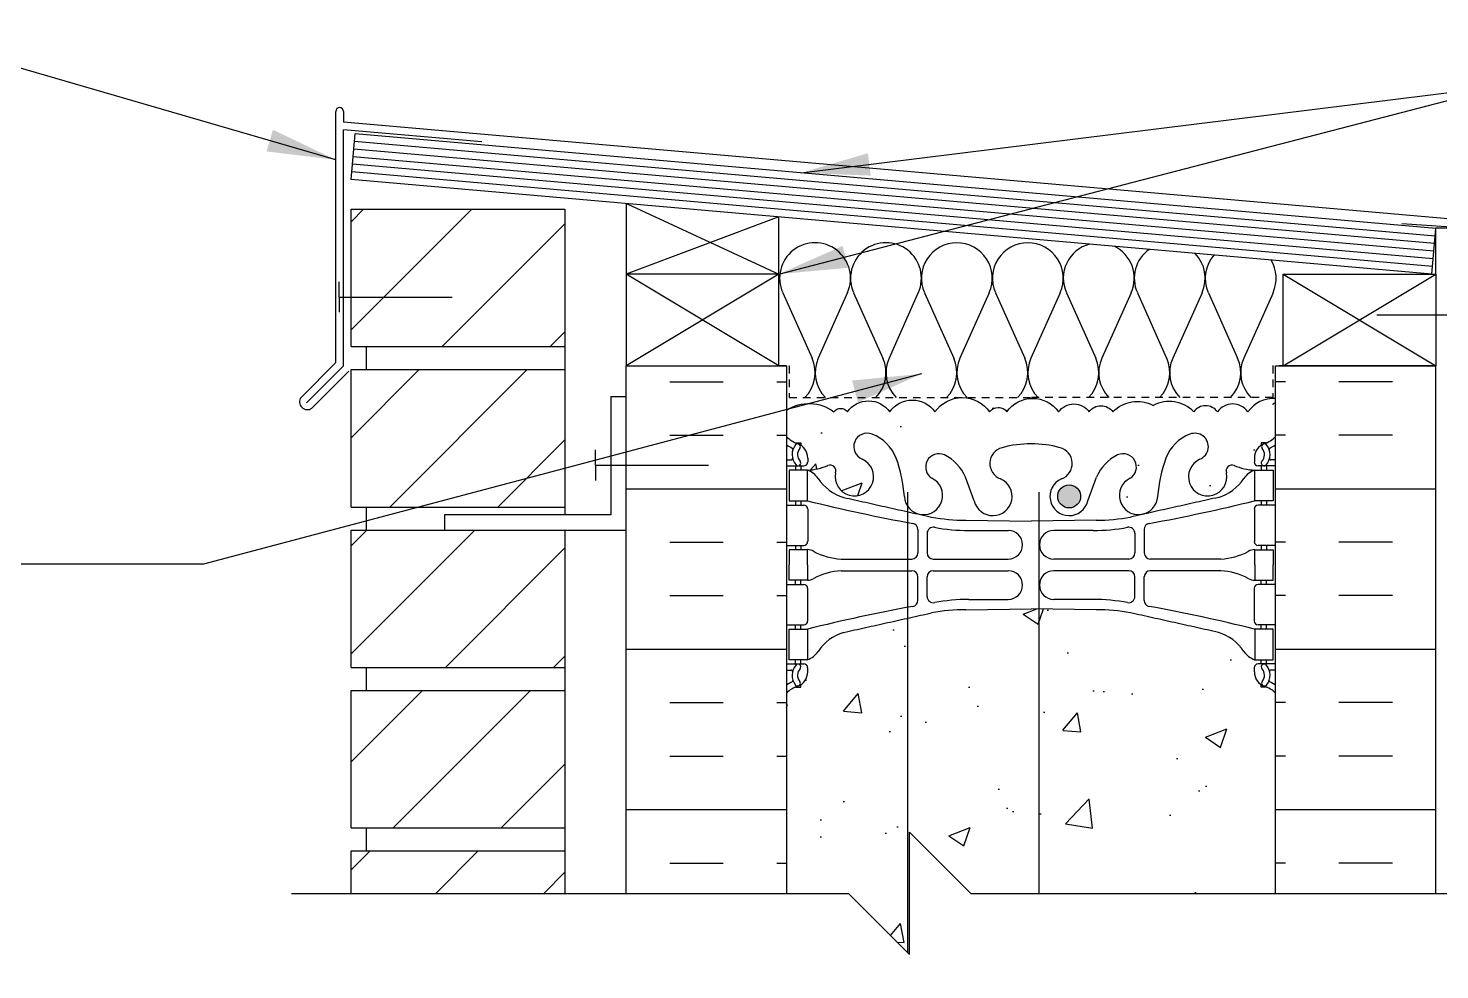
# Model space of a CAD drawing. Header units: inches. Extents: x 245.5 to 299.6, y 53.1 to 128.4.
# Drawn here: x 257.96 to 281.06, y 112.65 to 128.05 of the extents above; entities that cross this region are included whole.
import ezdxf

# ---------------------------------------------------------------- set-up
doc = ezdxf.new("R2010")
doc.units = ezdxf.units.IN
doc.header["$MEASUREMENT"] = 0
doc.linetypes.add('DASHED2', pattern=[0.375, 0.25, -0.125])
for name, color, linetype in [('HATCH', 12, 'Continuous'), ('line25', 2, 'Continuous'), ('LINE3', 3, 'Continuous'), ('LINE50', 5, 'Continuous'), ('LINE9', 9, 'Continuous'), ('TEXT', 4, 'Continuous'), ('Web_Edge', 9, 'Continuous')]:
    doc.layers.add(name, color=color, linetype=linetype)
doc.styles.add('DIM', font='romans.shx', dxfattribs={"width": 0.7})
doc.dimstyles.new('ext_12', dxfattribs={"dimscale": 12, "dimtxt": 0.09375, "dimasz": 0.09375, "dimexe": 0.09375, "dimexo": 0.0625, "dimgap": 0.0625, "dimtad": 1, "dimdec": 1, "dimzin": 3, "dimdsep": 46, "dimlunit": 4, "dimtxsty": 'DIM', "dimcen": 0.09, "dimdle": 0.09375, "dimclrt": 4, "dimadec": 0, "dimazin": 0, "dimtfac": 1, "dimtdec": 1, "dimtmove": 2, "dimatfit": 3, "dimfxl": 1, "dimfrac": 2, "dimtolj": 1, "dimtzin": 0, "dimarcsym": 0})
pattern_1 = [(50, (0, 0), (3.5863, -0.31376), [0.375, -4.125]), (355, (0, 0), (-0.693757, 3.76096), [0.3, -3.3]), (100.4514, (0.299, -0.026), (2.892544, 3.4472), [0.3187, -3.50571]), (46.1842, (0, 1), (5.336207, -0.827596), [0.5625, -6.1875]), (96.6356, (0.4447, 0.931), (4.67331, 4.87059), [0.47805, -5.25857]), (351.1842, (0, 1), (4.67331, 4.87059), [0.45, -4.95]), (21, (0.5, 0.75), (2.984535, -2.013094), [0.375, -4.125]), (326, (0.5, 0.75), (1.216577, 3.62575), [0.3, -3.3]), (71.4514, (0.7487, 0.5822), (4.201112, 1.612656), [0.3187, -3.50571]), (37.5, (0, 0), (0.0607993, 1.6644693), [0, -3.26, 0, -3.35, 0, -3.3125]), (7.5, (0, 0), (1.315348, 1.972059), [0, -1.91, 0, -3.185, 0, -1.2625]), (327.5, (-1.115, 0), (2.669112, -0.1127744), [0, -1.25, 0, -3.9, 0, -5.175]), (317.5, (-1.615, 0), (2.915931, 0.500525), [0, -1.625, 0, -2.59, 0, -3.675])]

msp = doc.modelspace()

# ---------------------------------------------------------------- hatches: boundary and pattern name
at = {"layer": 'HATCH'}
h = msp.add_hatch(dxfattribs=at)
h.set_pattern_fill('ANSI31', color=256, scale=10, style=0)
h.set_pattern_definition([(45, (265.1933, 105.6196), (-0.883883, 0.883883), [])])
h.paths.add_polyline_path([(266.746, 104.774), (266.746, 107.024), (263.246, 107.024), (263.246, 104.774)])
h.paths.add_polyline_path([(266.746, 107.399), (266.746, 109.649), (263.246, 109.649), (263.246, 107.399)])
h.paths.add_polyline_path([(266.746, 110.024), (266.746, 111.396), (263.246, 111.396), (263.246, 110.024)])
h.paths.add_polyline_path([(263.246, 114.591), (263.246, 113.896), (266.746, 113.896), (266.746, 114.591)])
h.paths.add_polyline_path([(266.746, 114.966), (266.746, 117.216), (263.246, 117.216), (263.246, 114.966)])
h.paths.add_polyline_path([(266.746, 117.591), (266.746, 119.841), (264.773, 119.841), (263.246, 119.841), (263.246, 117.591)])
h.paths.add_polyline_path([(266.746, 120.216), (266.746, 122.466), (263.246, 122.466), (263.246, 120.216)])
h.paths.add_polyline_path([(263.246, 125.091), (263.246, 122.841), (266.746, 122.841), (266.746, 125.091)])
h.paths.add_polyline_path([(266.746, 81.149), (266.746, 83.399), (263.246, 83.399), (263.246, 81.149)])
h.paths.add_polyline_path([(263.246, 86.024), (263.246, 83.774), (266.746, 83.774), (266.746, 86.024)])
h.paths.add_polyline_path([(266.686, 86.399), (266.746, 86.459), (266.746, 88.649), (263.279, 88.649), (263.246, 88.616), (263.246, 86.399)])
h.paths.add_polyline_path([(266.746, 89.024), (266.746, 91.274), (263.246, 91.274), (263.246, 89.024)])
h.paths.add_polyline_path([(266.746, 91.649), (266.746, 93.899), (263.246, 93.899), (263.246, 91.649)])
h.paths.add_polyline_path([(263.246, 94.274), (266.746, 94.274), (266.746, 96.524), (263.246, 96.524)])
h.paths.add_polyline_path([(266.746, 96.899), (266.746, 99.149), (263.246, 99.149), (263.246, 96.899)])
h.paths.add_polyline_path([(263.246, 101.774), (263.246, 99.524), (266.746, 99.524), (266.746, 101.774)])
h.paths.add_polyline_path([(266.746, 102.149), (266.746, 104.399), (263.246, 104.399), (263.246, 102.149)])
h.paths.add_polyline_path([(263.246, 75.524), (263.246, 75.396), (266.746, 75.396), (266.746, 75.524)])
h.paths.add_polyline_path([(266.746, 75.899), (266.746, 78.149), (263.246, 78.149), (263.246, 75.899)])
h.paths.add_polyline_path([(266.746, 78.524), (266.746, 80.774), (263.246, 80.774), (263.246, 78.524)])
h = msp.add_hatch(dxfattribs=at)
h.set_pattern_fill('INSUL', color=256, scale=7, style=0)
h.set_pattern_definition([(0, (-2655.7906, -291.6097), (0, 2.625), []), (0, (-2655.7906, -290.7347), (0, 2.625), [0.875, -0.875]), (0, (-2655.7906, -289.8597), (0, 2.625), [0.875, -0.875])])
h.paths.add_polyline_path([(270.371, 122.528), (267.746, 122.528), (267.746, 113.903), (270.371, 113.903)])
h = msp.add_hatch(dxfattribs=at)
h.set_pattern_fill('INSUL', color=256, scale=7, style=0)
h.set_pattern_definition([(180, (3204.5326, -291.6097), (0, 2.625), []), (180, (3204.5326, -290.7347), (0, 2.625), [0.875, -0.875]), (180, (3204.5326, -289.8597), (0, 2.625), [0.875, -0.875])])
h.paths.add_polyline_path([(280.996, 122.528), (278.371, 122.528), (278.371, 113.903), (280.996, 113.903)])
h = msp.add_hatch(dxfattribs=at)
h.set_pattern_fill('AR-CONC', color=256, scale=0.5)
h.set_pattern_definition(pattern_1)
h.paths.add_polyline_path([(274.171, 100.95), (274.171, 100.985, 0.390098), (273.988, 101.184), (271.196, 101.333, 0.438748), (270.871, 101.035), (270.871, 100.9, 0.438748), (271.196, 100.601), (273.988, 100.751, 0.390098)])
h.paths.add_polyline_path([(277.871, 101.035, 0.438748), (277.546, 101.333), (274.754, 101.184, 0.390098), (274.571, 100.985), (274.571, 100.95, 0.390098), (274.754, 100.751), (277.546, 100.601, 0.438748), (277.871, 100.9)])
h.paths.add_polyline_path([(277.871, 100.108, 0.390098), (277.596, 100.407), (274.388, 100.591, 0.020761), (274.371, 100.592, 0.020761), (274.354, 100.591), (271.146, 100.407, 0.390098), (270.871, 100.108), (270.871, 99.547), (270.771, 99.547, -0.414214), (270.721, 99.497), (270.571, 99.497), (270.541, 99.467), (270.451, 99.467), (270.418, 99.501), (270.371, 99.501), (270.371, 99.366, -0.357642), (271.392, 99.05, -0.520567), (271.943, 99.168, -0.520567), (272.994, 99.168, -0.520567), (273.214, 99.168, -0.520567), (273.611, 99.168, -0.520567), (274.265, 99.168, -0.520567), (274.647, 99.168, -0.520567), (275.168, 99.168, -0.520567), (275.67, 99.168, -0.202806), (275.871, 99.294, -0.202806), (276.072, 99.168, -0.520567), (276.574, 99.168, -0.520567), (277.095, 99.168, -0.520567), (277.477, 99.168, -0.520567), (278.131, 99.168, -0.290815), (278.371, 99.267), (278.371, 99.501), (278.324, 99.501), (278.291, 99.467), (278.201, 99.467), (278.171, 99.497), (278.021, 99.497, -0.414214), (277.971, 99.547), (277.871, 99.547)])
h.paths.add_polyline_path([(278.371, 95.146), (280.371, 97.146), (292.68, 97.146), (294.084, 96.156), (294.084, 93.396), (293.724, 93.396), (293.724, 91.896), (295.974, 91.896), (297.267, 91.896), (297.267, 93.396), (296.267, 94.396), (297.864, 94.396), (297.864, 94.798), (297.267, 95.396), (297.267, 99.146), (278.371, 99.146), (278.371, 99.267, 0.290815), (278.131, 99.168, 0.520567), (277.477, 99.168, 0.520567), (277.095, 99.168, 0.520567), (276.574, 99.168, 0.520567), (276.072, 99.168, 0.202806), (275.871, 99.294, 0.202806), (275.67, 99.168, 0.520567), (275.168, 99.168, 0.520567), (274.647, 99.168, 0.520567), (274.265, 99.168, 0.520567), (273.611, 99.168, 0.520567), (273.214, 99.168, 0.520567), (272.994, 99.168, 0.520567), (271.943, 99.168, 0.520567), (271.392, 99.05, 0.357642), (270.371, 99.366), (270.371, 98.751), (270.736, 98.751), (270.736, 97.551), (270.371, 97.551), (270.371, 96.801), (270.736, 96.801), (270.736, 95.601), (270.371, 95.601), (270.371, 94.851), (270.736, 94.851), (270.736, 93.771), (270.371, 93.771), (270.371, 93.021), (270.736, 93.021), (270.736, 91.941), (270.371, 91.941), (270.371, 91.191), (270.736, 91.191), (270.736, 89.991), (270.371, 89.991), (270.371, 89.241), (270.736, 89.241), (270.736, 88.771, -0.305478), (271.079, 88.644, -0.520567), (271.58, 88.644, -0.520567), (272.102, 88.644, -0.520567), (272.484, 88.644, -0.520567), (273.138, 88.644, -0.520567), (273.534, 88.644, -0.520567), (273.755, 88.644, -0.520567), (274.805, 88.644, -0.520567), (275.356, 88.527, -0.257048), (275.871, 88.842, -0.257048), (276.386, 88.527, -0.520567), (276.937, 88.644, -0.520567), (277.987, 88.644, -0.053186), (278.006, 88.666), (278.006, 89.241), (278.371, 89.241), (278.371, 89.646)])
h.paths.add_polyline_path([(277.871, 88.177), (277.971, 88.177, -0.327813), (278.006, 88.225), (278.006, 88.666, 0.053186), (277.987, 88.644, 0.520567), (276.937, 88.644, 0.520567), (276.386, 88.527, 0.257048), (275.871, 88.842, 0.257048), (275.356, 88.527, 0.520567), (274.805, 88.644, 0.520567), (273.755, 88.644, 0.520567), (273.534, 88.644, 0.520567), (273.138, 88.644, 0.520567), (272.484, 88.644, 0.520567), (272.102, 88.644, 0.520567), (271.58, 88.644, 0.520567), (271.079, 88.644, 0.305478), (270.736, 88.771), (270.736, 88.225, -0.327813), (270.771, 88.177), (270.871, 88.177), (270.871, 87.616, 0.390098), (271.146, 87.317), (274.354, 87.134, 0.020761), (274.371, 87.133, 0.020761), (274.388, 87.134), (277.596, 87.317, 0.390098), (277.871, 87.616)])
h.paths.add_polyline_path([(273.988, 86.974), (271.196, 87.123, 0.438748), (270.871, 86.824), (270.871, 86.69, 0.438748), (271.196, 86.391), (273.988, 86.54, 0.390098), (274.171, 86.74), (274.171, 86.775, 0.390098)])
h.paths.add_polyline_path([(277.134, 120.999, 2.087231), (277.568, 120.774, -0.638777), (277.693, 120.898, 0.087457), (278.03, 120.819), (278.135, 120.819), (278.135, 120.889), (278.087, 120.889, -0.414214), (278.025, 120.952), (278.025, 121.019, -0.249069), (278.135, 121.226), (278.135, 121.268), (278.225, 121.268, 0.088416), (278.371, 121.365), (278.371, 121.993, 0.259173), (277.92, 121.774, 0.520567), (277.42, 121.774, 0.520567), (277.033, 121.774, 0.336749), (276.371, 121.879, 0.336749), (275.709, 121.774, 0.520567), (275.322, 121.774, 0.520567), (274.822, 121.774, 0.520567), (273.976, 121.774, 0.520567), (273.694, 121.774, 0.520567), (272.799, 121.774, 0.520567), (272.059, 121.774, 0.520567), (271.366, 121.774, 0.520567), (271.146, 121.774, 0.321585), (270.371, 121.799), (270.371, 121.365, 0.088416), (270.517, 121.268), (270.607, 121.268), (270.607, 121.226, -0.249069), (270.717, 121.019), (270.717, 120.952, -0.414214), (270.654, 120.889), (270.607, 120.889), (270.607, 120.819), (270.712, 120.819, 0.087457), (271.049, 120.898, -0.638777), (271.174, 120.774, 2.087231), (271.608, 120.999, -1), (271.771, 121.408, -0.21345), (272.164, 121.019, -0.068226), (272.299, 120.391, 1.753171), (272.75, 120.687, -0.940793), (272.954, 121.071, -0.173075), (273.3, 120.704), (273.442, 120.317, 1.612474), (273.874, 120.677, -0.734872), (273.897, 121.188, -0.068475), (274.371, 121.25, -0.068475), (274.845, 121.188, -0.734872), (274.868, 120.677, 1.612474), (275.3, 120.317), (275.442, 120.704, -0.173075), (275.788, 121.071, -0.940793), (275.992, 120.687, 1.753171), (276.443, 120.391, -0.068226), (276.578, 121.019, -0.21345), (276.971, 121.408, -1)])
h = msp.add_hatch(dxfattribs=at)
h.set_pattern_fill('AR-CONC', color=256, scale=0.5)
h.set_pattern_definition(pattern_1)
edge = h.paths.add_edge_path()
edge.add_arc((278.025, 116.812), 0.5, 46.2109, 66.4218)
edge.add_line((278.225, 117.27), (278.135, 117.27))
edge.add_line((278.135, 117.27), (278.135, 117.312))
edge.add_arc((278.275, 117.519), 0.25, 180, 235.9442, ccw=False)
edge.add_line((278.025, 117.519), (278.025, 117.587))
edge.add_arc((278.087, 117.587), 0.0625, 90, 180, ccw=False)
edge.add_line((278.087, 117.649), (278.135, 117.649))
edge.add_line((278.135, 117.649), (278.135, 117.719))
edge.add_line((278.135, 117.719), (278.03, 117.719))
edge.add_arc((278.152, 118.062), 0.364, 214.9775, 250.3387, ccw=False)
edge.add_arc((277.229, 117.451), 0.743, 32.7919, 73.8107)
edge.add_spline(control_points=[(277.437, 118.165), (275.999, 118.485)], knot_values=[0, 0, 1, 1], degree=1, periodic=0)
edge.add_arc((275.443, 115.553), 2.984, 79.2546, 90.0995)
edge.add_line((275.438, 118.537), (274.371, 118.553))
edge.add_line((274.371, 118.553), (273.304, 118.537))
edge.add_arc((273.299, 115.553), 2.984, 89.9005, 100.7454)
edge.add_spline(control_points=[(272.743, 118.485), (271.305, 118.165)], knot_values=[0, 0, 1, 1], degree=1, periodic=0)
edge.add_arc((271.513, 117.451), 0.743, 106.1893, 147.2081)
edge.add_arc((270.59, 118.062), 0.364, 289.6613, 325.0225, ccw=False)
edge.add_line((270.712, 117.719), (270.607, 117.719))
edge.add_line((270.607, 117.719), (270.607, 117.649))
edge.add_line((270.607, 117.649), (270.654, 117.649))
edge.add_arc((270.654, 117.587), 0.0625, 0, 90, ccw=False)
edge.add_line((270.717, 117.587), (270.717, 117.519))
edge.add_arc((270.467, 117.519), 0.25, 304.0558, 360, ccw=False)
edge.add_line((270.607, 117.312), (270.607, 117.27))
edge.add_line((270.607, 117.27), (270.517, 117.27))
edge.add_arc((270.717, 116.812), 0.5, 113.5782, 133.7891)
edge.add_line((270.371, 117.173), (270.371, 113.896))
edge.add_line((270.371, 113.896), (271.385, 113.896))
edge.add_line((271.385, 113.896), (272.385, 112.896))
edge.add_line((272.385, 112.896), (272.385, 114.896))
edge.add_line((272.385, 114.896), (273.385, 113.896))
edge.add_line((273.385, 113.896), (278.371, 113.896))
edge.add_line((278.371, 113.896), (278.371, 117.173))
edge = h.paths.add_edge_path()
edge.add_line((278.371, 111.396), (273.385, 111.396))
edge.add_line((273.385, 111.396), (272.385, 112.396))
edge.add_line((272.385, 112.396), (272.385, 110.396))
edge.add_line((272.385, 110.396), (271.385, 111.396))
edge.add_line((271.385, 111.396), (270.371, 111.396))
edge.add_line((270.371, 111.396), (270.371, 108.622))
edge.add_arc((270.717, 108.983), 0.5, 226.2109, 246.4218)
edge.add_line((270.517, 108.525), (270.607, 108.525))
edge.add_line((270.607, 108.525), (270.607, 108.483))
edge.add_arc((270.467, 108.276), 0.25, 0, 55.9442, ccw=False)
edge.add_line((270.717, 108.276), (270.717, 108.209))
edge.add_arc((270.654, 108.209), 0.0625, -90, 0, ccw=False)
edge.add_line((270.654, 108.146), (270.607, 108.146))
edge.add_line((270.607, 108.146), (270.607, 108.076))
edge.add_line((270.607, 108.076), (270.712, 108.076))
edge.add_arc((270.59, 107.734), 0.364, 34.9775, 70.3387, ccw=False)
edge.add_arc((271.513, 108.345), 0.743, 212.7919, 253.8107)
edge.add_spline(control_points=[(271.305, 107.631), (272.743, 107.31)], knot_values=[0, 0, 1, 1], degree=1, periodic=0)
edge.add_arc((273.299, 110.242), 2.984, 259.2546, 270.0995)
edge.add_line((273.304, 107.258), (274.371, 107.242))
edge.add_line((274.371, 107.242), (275.438, 107.258))
edge.add_arc((275.443, 110.242), 2.984, 269.9005, 280.7454)
edge.add_spline(control_points=[(275.999, 107.31), (277.437, 107.631)], knot_values=[0, 0, 1, 1], degree=1, periodic=0)
edge.add_arc((277.229, 108.345), 0.743, 286.1893, 327.2081)
edge.add_arc((278.152, 107.734), 0.364, 109.6613, 145.0225, ccw=False)
edge.add_line((278.03, 108.076), (278.135, 108.076))
edge.add_line((278.135, 108.076), (278.135, 108.146))
edge.add_line((278.135, 108.146), (278.087, 108.146))
edge.add_arc((278.087, 108.209), 0.0625, 180, 270, ccw=False)
edge.add_line((278.025, 108.209), (278.025, 108.276))
edge.add_arc((278.275, 108.276), 0.25, 124.0558, 180, ccw=False)
edge.add_line((278.135, 108.483), (278.135, 108.525))
edge.add_line((278.135, 108.525), (278.225, 108.525))
edge.add_arc((278.025, 108.983), 0.5, 293.5782, 313.7891)
edge.add_line((278.371, 108.622), (278.371, 111.396))
h.paths.add_polyline_path([(273.988, 101.184), (271.196, 101.333, 0.438748), (270.871, 101.035), (270.871, 100.9, 0.438748), (271.196, 100.601), (273.988, 100.751, 0.390098), (274.171, 100.95), (274.171, 100.985, 0.390098)])
h.paths.add_polyline_path([(277.871, 101.035, 0.438748), (277.546, 101.333), (274.754, 101.184, 0.390098), (274.571, 100.985), (274.571, 100.95, 0.390098), (274.754, 100.751), (277.546, 100.601, 0.438748), (277.871, 100.9)])
h.paths.add_polyline_path([(278.371, 104.43, 0.088416), (278.225, 104.527), (278.135, 104.527), (278.135, 104.569, -0.249069), (278.025, 104.776), (278.025, 104.844, -0.414214), (278.087, 104.906), (278.135, 104.906), (278.135, 104.976), (278.03, 104.976, 0.087457), (277.693, 104.897, -0.638777), (277.568, 105.021, 2.087231), (277.134, 104.796, -1), (276.971, 104.388, -0.21345), (276.578, 104.777, -0.068226), (276.443, 105.405, 1.753171), (275.992, 105.108, -0.940793), (275.788, 104.725, -0.173075), (275.442, 105.092), (275.3, 105.478, 1.612474), (274.868, 105.119, -0.734872), (274.845, 104.608, -0.068475), (274.371, 104.546, -0.068475), (273.897, 104.608, -0.734872), (273.874, 105.119, 1.612474), (273.442, 105.478), (273.3, 105.092, -0.173075), (272.954, 104.725, -0.940793), (272.75, 105.108, 1.753171), (272.299, 105.405, -0.068226), (272.164, 104.777, -0.21345), (271.771, 104.388, -1), (271.608, 104.796, 2.087231), (271.174, 105.021, -0.638777), (271.049, 104.897, 0.087457), (270.712, 104.976), (270.607, 104.976), (270.607, 104.906), (270.654, 104.906, -0.414214), (270.717, 104.844), (270.717, 104.776, -0.249069), (270.607, 104.569), (270.607, 104.527), (270.517, 104.527, 0.088416), (270.371, 104.43), (270.371, 102.396), (270.371, 102.387), (270.451, 102.467), (270.541, 102.467), (270.571, 102.437), (270.721, 102.437, -0.414214), (270.771, 102.387), (270.871, 102.387), (270.871, 101.827, 0.390098), (271.146, 101.528), (274.354, 101.344, 0.020761), (274.371, 101.343, 0.020761), (274.388, 101.344), (277.596, 101.528, 0.390098), (277.871, 101.827), (277.871, 102.387), (277.971, 102.387, -0.414214), (278.021, 102.437), (278.171, 102.437), (278.201, 102.467), (278.291, 102.467), (278.371, 102.387), (278.371, 102.396)])
at = {"layer": 'LINE3'}
h = msp.add_hatch(color=256, dxfattribs=at)
h.paths.add_polyline_path([(275.179, 120.424, 0.831395), (274.81, 120.424)])
h.paths.add_polyline_path([(275.182, 120.39, 0.045935), (275.179, 120.424), (274.81, 120.424, 0.045935), (274.807, 120.39, 1)])

# ---------------------------------------------------------------- linework, layer by layer
at = {"layer": 'HATCH'}
for p, q in [((262.996, 122.58), (262.996, 126.691)), ((263.121, 126.691), (263.121, 126.515)), ((282.087, 124.855), (263.121, 126.515)), ((263.121, 122.528), (263.121, 126.389)), ((265.386, 126.191), (263.121, 126.389)), ((280.985, 124.65), (263.304, 126.197)), ((280.963, 124.401), (263.282, 125.948)), ((280.974, 124.526), (263.293, 126.073)), ((280.941, 124.152), (263.261, 125.699)), ((280.952, 124.277), (263.271, 125.824)), ((267.761, 125.18), (270.246, 124.028)), ((270.246, 124.963), (267.746, 124.028)), ((281.746, 124.762), (280.439, 124.853)), ((270.246, 122.528), (267.746, 124.028)), ((270.246, 124.028), (267.746, 122.528)), ((278.496, 122.528), (280.996, 124.028)), ((278.496, 124.028), (280.996, 122.528)), ((270.309, 123.724), (270.788, 122.651)), ((271.368, 123.725), (270.889, 122.651)), ((271.468, 123.724), (271.948, 122.651)), ((272.527, 123.725), (272.048, 122.651)), ((272.628, 123.724), (273.107, 122.651)), ((273.687, 123.724), (273.208, 122.651)), ((273.789, 123.724), (274.268, 122.651)), ((274.848, 123.724), (274.369, 122.651)), ((274.95, 123.724), (275.429, 122.651)), ((276.009, 123.724), (275.53, 122.651)), ((276.111, 123.724), (276.59, 122.651)), ((277.17, 123.724), (276.691, 122.651)), ((277.272, 123.724), (277.751, 122.651)), ((278.332, 123.724), (277.852, 122.651)), ((262.996, 122.58), (262.427, 122.011)), ((263.121, 122.528), (262.516, 121.922)), ((263.209, 122.439), (262.604, 121.834))]:
    msp.add_line(p, q, dxfattribs=at)
at = {"layer": 'HATCH', "color": 6, "linetype": 'DASHED2', "ltscale": 0.5}
for points in [[(269.058, 122.528), (270.415, 122.528), (270.415, 122.007), (274.371, 122.007)], [(279.683, 122.528), (278.327, 122.528), (278.327, 122.007), (274.371, 122.007)]]:
    msp.add_lwpolyline(points, dxfattribs=at)
at = {"layer": 'HATCH'}
for points in [[(270.371, 121.799, -0.321585), (271.146, 121.774, -0.520567), (271.366, 121.774, -0.520567), (272.059, 121.774, -0.520567), (272.799, 121.774, -0.520567), (273.694, 121.774, -0.520567), (273.976, 121.774, -0.520567), (274.822, 121.774, -0.520567), (275.322, 121.774, -0.520567), (275.709, 121.774, -0.336749), (276.371, 121.879)], [(278.371, 121.993, 0.259173), (277.92, 121.774, 0.520567), (277.42, 121.774, 0.520567), (277.033, 121.774, 0.336749), (276.371, 121.879)]]:
    msp.add_lwpolyline(points, format="xyb", dxfattribs=at)
for centre, radius, start, end in [((263.058, 126.691), 0.0625, 0, 180), ((270.838, 123.961), 0.58, 335.9664, 204.0694), ((271.998, 123.961), 0.58, 335.9664, 204.0694), ((273.154, 123.961), 0.577, 89.6769, 204.2169), ((273.161, 123.961), 0.577, 335.7834, 90.4023), ((274.315, 123.961), 0.577, 89.5977, 204.2166), ((274.322, 123.961), 0.577, 335.7831, 90.3231), ((275.476, 123.961), 0.577, 105.0351, 204.2166), ((275.483, 123.961), 0.577, 335.7831, 64.7825), ((276.637, 123.961), 0.577, 125.1758, 204.2166), ((276.644, 123.961), 0.577, 335.7831, 44.7269), ((277.798, 123.961), 0.577, 138.9384, 204.2166), ((277.805, 123.961), 0.577, 335.7831, 30.9838), ((270.259, 122.415), 0.58, 315.3149, 24.0694), ((271.419, 122.415), 0.58, 155.9664, 224.6851), ((271.418, 122.415), 0.58, 315.3149, 24.0694), ((272.578, 122.415), 0.58, 155.9664, 224.6851), ((272.577, 122.415), 0.58, 315.3149, 24.0694), ((273.737, 122.415), 0.58, 155.9306, 224.6851), ((273.739, 122.415), 0.58, 315.3149, 24.0694), ((274.898, 122.415), 0.58, 155.9306, 224.6851), ((274.9, 122.415), 0.58, 315.3149, 24.0694), ((276.059, 122.415), 0.58, 155.9306, 224.6851), ((276.061, 122.415), 0.58, 315.3149, 24.0694), ((277.22, 122.415), 0.58, 155.9306, 224.6851), ((277.222, 122.415), 0.58, 315.3149, 24.0694), ((278.382, 122.415), 0.58, 155.9306, 224.6851), ((262.531, 121.938), 0.127, 144.7902, 305.2098), ((271.419, 122.415), 0.58, 269.9771, 270), ((271.418, 122.415), 0.58, 270, 270.0458), ((273.737, 122.415), 0.58, 270, 273.6965), ((273.739, 122.415), 0.58, 280.1122, 281.3565), ((278.055, 122.415), 0.58, 297.6798, 302.977)]:
    msp.add_arc(centre, radius, start, end, dxfattribs=at)
at = {"layer": 'line25'}
for p, q in [((263.25, 125.575), (263.315, 126.322)), ((280.996, 124.775), (263.315, 126.322)), ((280.93, 124.028), (263.25, 125.575)), ((267.746, 125.181), (267.746, 122.528)), ((263.246, 122.841), (263.246, 125.091)), ((263.246, 125.091), (266.746, 125.091)), ((266.746, 125.091), (266.746, 120.091)), ((270.246, 122.528), (270.246, 124.963)), ((280.93, 124.028), (280.996, 124.775)), ((280.996, 124.028), (280.996, 124.779)), ((281.496, 124.779), (280.996, 124.779)), ((270.246, 124.028), (267.746, 124.028)), ((263.246, 122.841), (266.746, 122.841)), ((263.496, 122.466), (263.496, 122.841)), ((263.496, 122.466), (263.496, 122.841)), ((263.246, 120.216), (263.246, 122.466)), ((263.246, 122.466), (266.746, 122.466)), ((267.746, 122.528), (270.246, 122.528)), ((270.371, 122.528), (270.246, 122.528)), ((270.371, 122.528), (270.371, 113.903)), ((278.371, 122.528), (278.496, 122.528)), ((278.371, 113.896), (278.371, 122.528)), ((263.246, 120.216), (266.746, 120.216)), ((263.496, 119.841), (263.496, 120.216)), ((263.246, 117.591), (263.246, 119.841)), ((263.246, 119.841), (266.746, 119.841)), ((266.746, 119.841), (266.746, 113.896)), ((263.246, 117.591), (266.746, 117.591)), ((263.496, 117.216), (263.496, 117.591)), ((263.246, 114.966), (263.246, 117.216)), ((263.246, 117.216), (266.746, 117.216)), ((263.246, 114.966), (266.746, 114.966)), ((263.496, 114.591), (263.496, 114.966)), ((263.246, 113.896), (263.246, 114.591)), ((263.246, 114.591), (266.746, 114.591))]:
    msp.add_line(p, q, dxfattribs=at)
msp.add_lwpolyline([(280.996, 124.028), (280.996, 122.528), (278.496, 122.528), (278.496, 124.028)], close=True, dxfattribs=at)
at = {"layer": 'LINE3'}
for p, q in [((272.348, 120.459), (272.348, 112.933)), ((274.5, 120.459), (274.5, 113.896))]:
    msp.add_line(p, q, dxfattribs=at)
msp.add_circle((274.995, 120.39), 0.188, dxfattribs=at)
at = {"layer": 'LINE50'}
for p, q in [((267.746, 122.528), (270.371, 122.528)), ((267.746, 113.903), (267.746, 122.528)), ((278.371, 122.528), (280.996, 122.528)), ((280.996, 113.903), (280.996, 122.528))]:
    msp.add_line(p, q, dxfattribs=at)
at = {"layer": 'LINE9'}
for p, q in [((263.052, 123.653), (263.052, 123.903)), ((263.052, 123.653), (264.898, 123.653)), ((263.052, 123.653), (263.052, 123.403)), ((281.874, 123.357), (280.028, 123.357)), ((267.496, 122.028), (267.496, 120.091)), ((267.496, 122.028), (267.746, 122.028)), ((267.246, 120.903), (267.246, 121.153)), ((267.246, 120.903), (269.092, 120.903)), ((267.246, 120.903), (267.246, 120.653)), ((267.496, 120.091), (264.773, 120.091)), ((264.773, 120.091), (264.773, 119.841)), ((264.773, 119.841), (267.746, 119.841)), ((272.385, 112.896), (272.385, 114.896)), ((273.385, 113.896), (272.385, 114.896)), ((262.273, 113.896), (271.385, 113.896)), ((271.385, 113.896), (272.385, 112.896)), ((273.385, 113.896), (282.496, 113.896))]:
    msp.add_line(p, q, dxfattribs=at)
at = {"layer": 'Web_Edge'}
for p, q in [((270.517, 121.268), (270.607, 121.268)), ((270.607, 121.268), (270.607, 121.226)), ((278.225, 121.268), (278.135, 121.268)), ((278.135, 121.268), (278.135, 121.226)), ((270.717, 121.019), (270.717, 120.952)), ((278.025, 121.019), (278.025, 120.952)), ((270.371, 120.989), (270.449, 120.989)), ((270.371, 120.889), (270.654, 120.889)), ((270.517, 120.889), (270.517, 120.819)), ((270.607, 120.889), (270.607, 120.819)), ((278.371, 120.889), (278.087, 120.889)), ((278.135, 120.889), (278.135, 120.819)), ((278.225, 120.889), (278.225, 120.819)), ((278.371, 120.989), (278.293, 120.989)), ((273.442, 120.317), (273.3, 120.704)), ((275.3, 120.317), (275.442, 120.704)), ((270.371, 120.249), (270.654, 120.249)), ((270.517, 120.319), (270.517, 120.249)), ((270.607, 120.319), (270.607, 120.249)), ((270.717, 120.187), (270.717, 119.652)), ((278.025, 120.187), (278.025, 119.652)), ((278.371, 120.249), (278.087, 120.249)), ((278.135, 120.319), (278.135, 120.249)), ((278.225, 120.319), (278.225, 120.249)), ((273.304, 120.001), (274.371, 119.985)), ((275.438, 120.001), (274.371, 119.985)), ((272.519, 119.849), (272.519, 119.465)), ((272.672, 119.787), (272.672, 119.465)), ((273.352, 119.833), (273.999, 119.833)), ((275.39, 119.833), (274.743, 119.833)), ((276.07, 119.787), (276.07, 119.465)), ((276.223, 119.849), (276.223, 119.465)), ((270.371, 119.589), (270.654, 119.589)), ((270.517, 119.589), (270.517, 119.519)), ((270.607, 119.589), (270.607, 119.519)), ((278.371, 119.589), (278.087, 119.589)), ((278.135, 119.589), (278.135, 119.519)), ((278.225, 119.589), (278.225, 119.519)), ((271.265, 119.364), (272.419, 119.365)), ((271.265, 119.175), (272.419, 119.174)), ((272.772, 119.365), (273.999, 119.365)), ((272.772, 119.174), (273.999, 119.174)), ((275.97, 119.365), (274.743, 119.365)), ((275.97, 119.174), (274.743, 119.174)), ((277.477, 119.364), (276.323, 119.365)), ((277.477, 119.175), (276.323, 119.174)), ((270.371, 118.949), (270.654, 118.949)), ((270.517, 118.949), (270.517, 119.019)), ((270.607, 118.949), (270.607, 119.019)), ((272.519, 118.689), (272.519, 119.074)), ((272.672, 118.751), (272.672, 119.074)), ((276.07, 118.751), (276.07, 119.074)), ((276.223, 118.689), (276.223, 119.074)), ((278.371, 118.949), (278.087, 118.949)), ((278.135, 118.949), (278.135, 119.019)), ((278.225, 118.949), (278.225, 119.019)), ((270.717, 118.352), (270.717, 118.887)), ((273.352, 118.705), (273.999, 118.705)), ((275.39, 118.705), (274.743, 118.705)), ((278.025, 118.352), (278.025, 118.887)), ((273.304, 118.537), (274.371, 118.553)), ((275.438, 118.537), (274.371, 118.553)), ((270.371, 118.289), (270.654, 118.289)), ((270.517, 118.219), (270.517, 118.289)), ((270.607, 118.219), (270.607, 118.289)), ((278.371, 118.289), (278.087, 118.289)), ((278.135, 118.219), (278.135, 118.289)), ((278.225, 118.219), (278.225, 118.289)), ((270.371, 117.649), (270.654, 117.649)), ((270.517, 117.649), (270.517, 117.719)), ((270.607, 117.649), (270.607, 117.719)), ((270.717, 117.519), (270.717, 117.587)), ((278.025, 117.519), (278.025, 117.587)), ((278.371, 117.649), (278.087, 117.649)), ((278.135, 117.649), (278.135, 117.719)), ((278.225, 117.649), (278.225, 117.719)), ((270.371, 117.549), (270.449, 117.549)), ((278.371, 117.549), (278.293, 117.549)), ((270.517, 117.27), (270.607, 117.27)), ((270.607, 117.27), (270.607, 117.312)), ((278.135, 117.27), (278.135, 117.312)), ((278.225, 117.27), (278.135, 117.27))]:
    msp.add_line(p, q, dxfattribs=at)
for points in [[(270.412, 120.319), (270.712, 120.319), (270.712, 120.819), (270.412, 120.819)], [(278.33, 120.319), (278.03, 120.319), (278.03, 120.819), (278.33, 120.819)], [(270.412, 118.219), (270.712, 118.219), (270.712, 117.719), (270.412, 117.719)], [(278.33, 118.219), (278.03, 118.219), (278.03, 117.719), (278.33, 117.719)]]:
    msp.add_lwpolyline(points, close=True, dxfattribs=at)
for points in [[(270.712, 119.269), (270.712, 119.519), (270.412, 119.519), (270.412, 119.269)], [(278.03, 119.269), (278.03, 119.519), (278.33, 119.519), (278.33, 119.269)], [(270.712, 119.269), (270.712, 119.019), (270.412, 119.019), (270.412, 119.269)], [(278.03, 119.269), (278.03, 119.019), (278.33, 119.019), (278.33, 119.269)]]:
    msp.add_lwpolyline(points, dxfattribs=at)
for centre, radius, start, end in [((270.717, 121.726), 0.5, 226.2109, 250.5288), ((270.553, 121.205), 0.045, 321.448, 139.1879), ((270.467, 121.019), 0.25, 0, 70.5288), ((271.69, 121.204), 0.22, 68.1963, 248.1963), ((271.532, 120.775), 0.677, 21.1239, 69.3197), ((274.359, 119.496), 1.754, 89.6229, 105.2918), ((274.383, 119.496), 1.754, 74.7082, 90.3771), ((277.21, 120.775), 0.677, 110.6803, 158.8761), ((277.052, 121.204), 0.22, 291.8037, 111.8037), ((278.275, 121.019), 0.25, 109.4712, 180), ((278.189, 121.205), 0.045, 40.8121, 218.552), ((278.025, 121.726), 0.5, 289.4712, 313.7891), ((270.717, 121.726), 0.6, 234.7832, 245.0748), ((270.711, 121.074), 0.25, 140.1145, 222.4609), ((270.455, 121.163), 0.021, 343.464, 63.9957), ((270.711, 121.074), 0.16, 140.0001, 222.4609), ((269.941, 120.21), 2.365, 4.3895, 20.0015), ((272.864, 120.873), 0.217, 65.5264, 238.537), ((272.613, 120.403), 0.75, 23.6938, 62.9705), ((273.965, 120.929), 0.268, 104.7892, 250.0338), ((274.777, 120.929), 0.268, 289.9662, 75.2108), ((276.129, 120.403), 0.75, 117.0295, 156.3062), ((275.878, 120.873), 0.217, 301.463, 114.4736), ((278.801, 120.21), 2.365, 159.9985, 175.6105), ((278.031, 121.074), 0.16, 317.5391, 39.9999), ((278.031, 121.074), 0.25, 317.5391, 39.8855), ((278.287, 121.163), 0.021, 116.0043, 196.536), ((278.025, 121.726), 0.6, 294.9252, 305.2168), ((270.449, 121.009), 0.0196, 269.4032, 15.4901), ((270.559, 120.935), 0.045, 222.4609, 42.4609), ((270.654, 120.952), 0.0625, 270, 0), ((270.657, 121.815), 0.997, 273.1538, 293.1467), ((270.59, 120.477), 0.364, 34.9775, 70.3387), ((271.083, 120.807), 0.0968, 340.1551, 110.4331), ((271.481, 120.712), 0.314, 168.5886, 66.1916), ((277.261, 120.712), 0.314, 113.8084, 11.4114), ((277.659, 120.807), 0.0968, 69.5669, 199.8449), ((278.085, 121.815), 0.997, 246.8533, 266.8462), ((278.152, 120.477), 0.364, 109.6613, 145.0225), ((278.087, 120.952), 0.0625, 180, 270), ((278.183, 120.935), 0.045, 137.5391, 317.5391), ((278.293, 121.009), 0.0196, 164.5099, 270.5968), ((271.513, 121.088), 0.743, 212.7919, 253.8107), ((272.612, 120.406), 0.314, 182.7357, 63.9348), ((273.747, 120.39), 0.314, 193.4146, 66.1916), ((274.995, 120.39), 0.314, 113.8084, 346.5854), ((276.13, 120.406), 0.314, 116.0652, 357.2643), ((277.229, 121.088), 0.743, 286.1893, 327.2081), ((270.654, 120.187), 0.0625, 0, 90), ((277.521, 147.74), 28.253, 256.0552, 259.6343), ((271.221, 147.74), 28.253, 280.3657, 283.9448), ((278.087, 120.187), 0.0625, 90, 180), ((272.419, 119.849), 0.1, 360, 79.6343), ((272.772, 119.787), 0.1, 79.2546, 180), ((273.299, 122.985), 2.984, 259.2546, 270.0995), ((273.347, 122.817), 2.984, 259.2546, 270.0995), ((275.395, 122.817), 2.984, 269.9005, 280.7454), ((275.443, 122.985), 2.984, 269.9005, 280.7454), ((275.97, 119.787), 0.1, 0, 100.7454), ((276.323, 119.849), 0.1, 100.3657, 180), ((270.654, 119.652), 0.0625, 270, 0), ((273.999, 119.599), 0.234, 270, 90), ((274.743, 119.599), 0.234, 90, 270), ((278.087, 119.652), 0.0625, 180, 270), ((270.708, 119.301), 0.219, 60.4937, 88.92), ((271.35, 120.52), 1.16, 242.5844, 265.8032), ((272.419, 119.465), 0.1, 270.0388, 360), ((272.772, 119.465), 0.1, 180, 270), ((275.97, 119.465), 0.1, 270, 0), ((276.323, 119.465), 0.1, 180, 269.9612), ((277.392, 120.52), 1.16, 274.1968, 297.4156), ((278.034, 119.301), 0.219, 91.08, 119.5063), ((271.35, 118.018), 1.16, 94.1968, 117.4156), ((272.419, 119.074), 0.1, 0, 89.9612), ((272.772, 119.074), 0.1, 90, 180), ((273.999, 118.94), 0.234, 270, 90), ((274.743, 118.94), 0.234, 90, 270), ((275.97, 119.074), 0.1, 0, 90), ((276.323, 119.074), 0.1, 90.0388, 180), ((277.392, 118.018), 1.16, 62.5844, 85.8032), ((270.654, 118.887), 0.0625, 0, 90), ((270.708, 119.238), 0.219, 271.08, 299.5063), ((278.034, 119.238), 0.219, 240.4937, 268.92), ((278.087, 118.887), 0.0625, 90, 180), ((272.772, 118.751), 0.1, 180, 280.7454), ((273.347, 115.721), 2.984, 89.9005, 100.7454), ((275.395, 115.721), 2.984, 79.2546, 90.0995), ((275.97, 118.751), 0.1, 259.2546, 0), ((277.521, 90.799), 28.253, 100.3657, 103.9448), ((272.419, 118.689), 0.1, 280.3657, 0), ((273.299, 115.553), 2.984, 89.9005, 100.7454), ((275.443, 115.553), 2.984, 79.2546, 90.0995), ((276.323, 118.689), 0.1, 180, 259.6343), ((271.221, 90.799), 28.253, 76.0552, 79.6343), ((270.654, 118.352), 0.0625, 270, 0), ((278.087, 118.352), 0.0625, 180, 270), ((271.513, 117.451), 0.743, 106.1893, 147.2081), ((277.229, 117.451), 0.743, 32.7919, 73.8107), ((270.59, 118.062), 0.364, 289.6613, 325.0225), ((278.152, 118.062), 0.364, 214.9775, 250.3387), ((270.711, 117.465), 0.25, 137.5391, 219.8855), ((270.559, 117.603), 0.045, 317.5391, 137.5391), ((270.711, 117.465), 0.16, 137.5391, 219.9999), ((270.654, 117.587), 0.0625, 360, 90), ((278.087, 117.587), 0.0625, 90, 180), ((278.183, 117.603), 0.045, 42.4609, 222.4609), ((278.031, 117.465), 0.16, 320.0001, 42.4609), ((278.031, 117.465), 0.25, 320.1145, 42.4609), ((270.717, 116.812), 0.6, 114.9252, 125.2168), ((270.449, 117.53), 0.0196, 344.5099, 90.5968), ((270.455, 117.375), 0.021, 296.0043, 16.536), ((270.553, 117.334), 0.045, 220.8121, 38.552), ((270.467, 117.519), 0.25, 289.4712, 360), ((278.275, 117.519), 0.25, 180, 250.5288), ((278.189, 117.334), 0.045, 141.448, 319.1879), ((278.287, 117.375), 0.021, 163.464, 243.9957), ((278.293, 117.53), 0.0196, 89.4032, 195.4901), ((278.025, 116.812), 0.6, 54.7832, 65.0748), ((270.717, 116.812), 0.5, 109.4712, 133.7891), ((278.025, 116.812), 0.5, 46.2109, 70.5288)]:
    msp.add_arc(centre, radius, start, end, dxfattribs=at)
for points in [[(271.305, 120.374), (272.743, 120.053)], [(277.437, 120.374), (275.999, 120.053)], [(271.305, 118.165), (272.743, 118.485)], [(277.437, 118.165), (275.999, 118.485)]]:
    msp.add_open_spline(points, degree=1, dxfattribs=at)

# ---------------------------------------------------------------- leaders
at = {"layer": 'TEXT'}
for points, override in [([(262.996, 125.898), (255.594, 128.051), (253.033, 128.051)], {"dimgap": 0.0625, "dimtad": 0}), ([(270.246, 124.028), (282.165, 127.12)], {"dimgap": 0.0625, "dimtad": 0}), ([(270.609, 125.684), (282.165, 127.12), (287.253, 127.12)], {"dimgap": 0.0625, "dimtad": 0}), ([(272.578, 122.396), (260.829, 119.284), (256.59, 119.284)], {"dimtad": 0})]:
    msp.add_leader(points, dimstyle='ext_12', override=override, dxfattribs=at)

doc.saveas('drawing.dxf')
